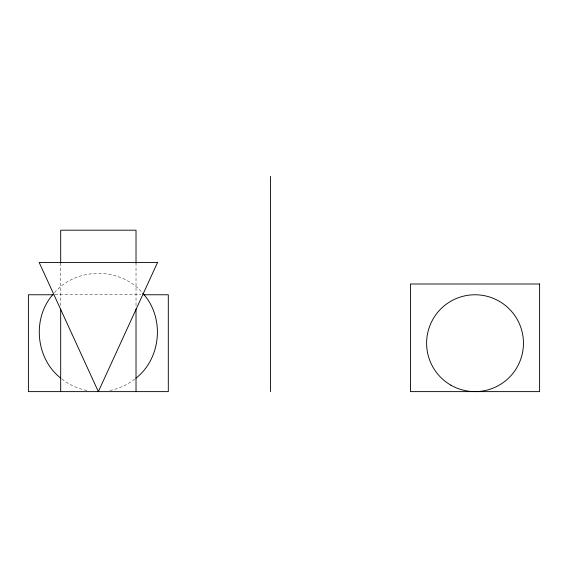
<?xml version="1.0" encoding="UTF-8"?>
<svg xmlns="http://www.w3.org/2000/svg" width="568" height="568" viewBox="0 0 568 568"><rect width="100%" height="100%" fill="white"/><g stroke="black" fill="none" stroke-linecap="round" stroke-linejoin="round"><path stroke-width="0.43" stroke-dasharray="2.84 2.13" d="M54.492 292.676C76.453 266.995 120.253 266.995 142.213 292.676M134.758 379.076C127.523 384.77 118.918 388.668 109.901 390.486M54.968 294.764L140.857 294.764M86.805 390.486C77.788 388.668 69.182 384.77 61.947 379.076M136.022 263.005L136.022 306.471M60.684 263.005L60.684 306.471"/><path stroke-width="0.85" d="M52.597 294.877C31.915 318.825 35.848 358.735 60.804 378.189M135.901 378.189C161.511 358.28 164.841 316.93 142.689 293.23M53.193 294.764L28.4 294.764L28.4 391.622L168.305 391.622L168.305 294.764L143.512 294.764M270.546 176.378L270.546 391.622M136.022 263.005L136.022 230.189L60.684 230.189L60.684 263.005M136.022 309.134L136.022 391.622M60.684 309.134L60.684 391.622M157.542 262.473L98.356 391.622L39.164 262.473L157.542 262.473M539.6 284L410.458 284L410.458 391.622L539.6 391.622L539.6 284M450.815 385.132A48.429 48.429 0 0 0 523.455 343.193A48.429 48.429 0 0 0 450.815 301.253A48.429 48.429 0 0 0 450.815 385.132"/></g></svg>
